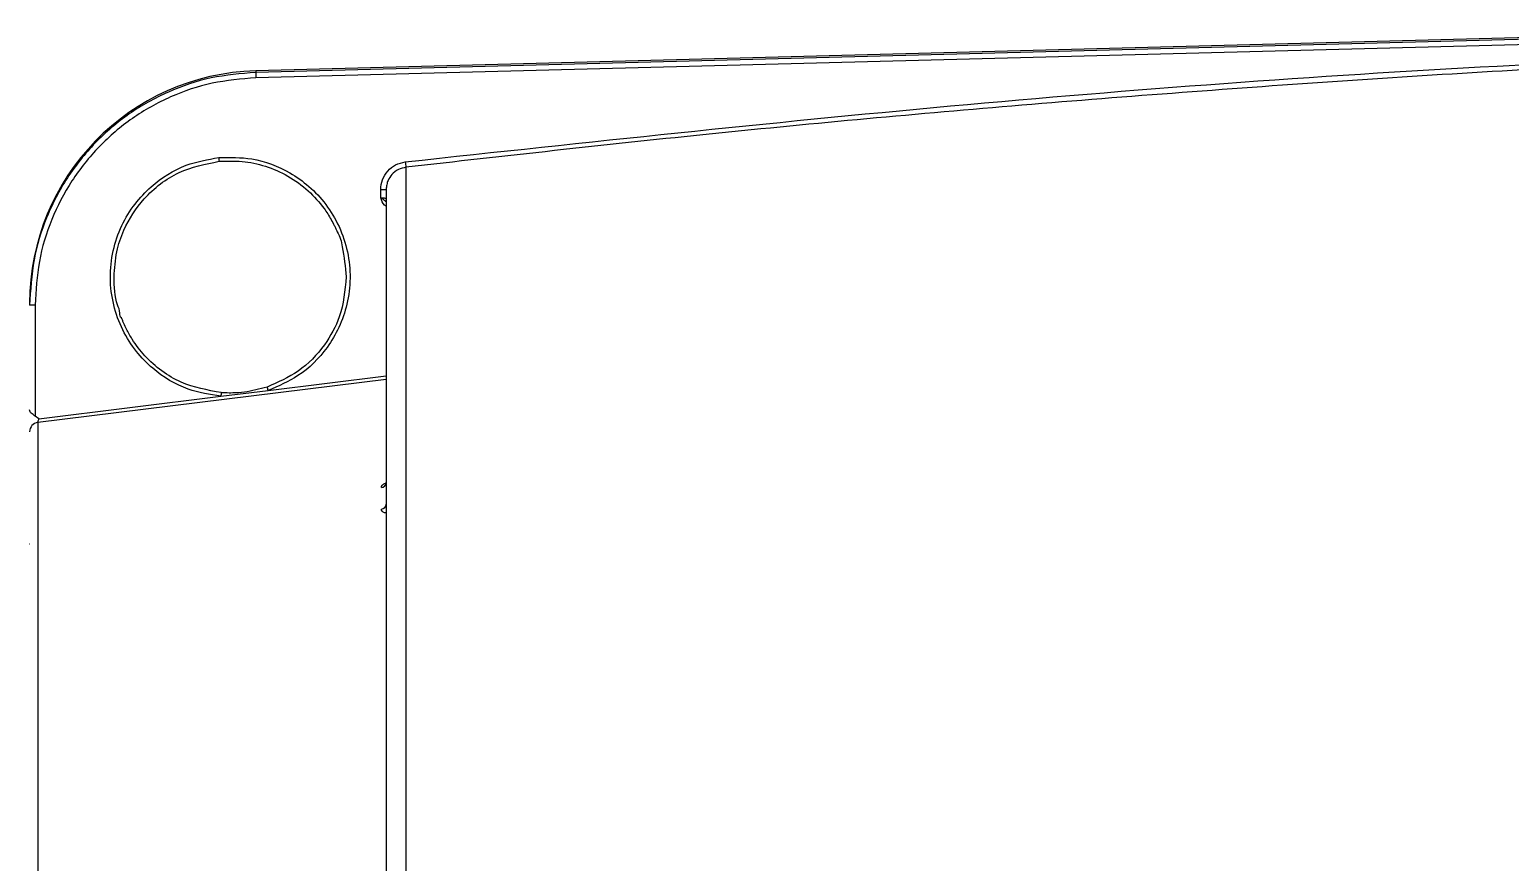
# Model space of a CAD drawing. Extents: x 7 to 113, y 1 to 87.
# Drawn here: x 10.07 to 14.056, y 37.947 to 40.189 of the extents above; entities that cross this region are included whole.
import ezdxf

# ---------------------------------------------------------------- set-up
doc = ezdxf.new("R2010")
doc.units = 0
doc.header["$MEASUREMENT"] = 0
doc.layers.add('OBJECT', color=7, linetype='CONTINUOUS')

msp = doc.modelspace()

# ---------------------------------------------------------------- linework, layer by layer
at = {"layer": 'OBJECT'}
for p, q in [((14.9214, 40.1888), (10.6788, 40.0777)), ((14.9214, 40.1844), (10.6788, 40.0735)), ((14.9218, 40.1698), (10.6791, 40.059)), ((10.6788, 40.0777), (10.6788, 40.0735)), ((11.0832, 39.8184), (11.0832, 37.8367)), ((11.0152, 39.7357), (11.0152, 39.7581)), ((10.0851, 39.4473), (10.0851, 39.1485)), ((11.0301, 39.2471), (10.0921, 39.1314)), ((10.7126, 39.2177), (11.0301, 39.2568)), ((10.0951, 39.1415), (10.585, 39.202)), ((10.585, 39.202), (10.7126, 39.2177)), ((10.0951, 39.1415), (10.0851, 39.1485)), ((10.0921, 39.1314), (10.0921, 37.819)), ((10.0709, 38.804), (10.0701, 38.8042))]:
    msp.add_line(p, q, dxfattribs=at)
at = {"layer": 'OBJECT', "flags": 128}
msp.add_lwpolyline([(10.5791, 39.8445), (10.5793, 39.8425), (10.5795, 39.8406), (10.5797, 39.8388), (10.5798, 39.8373), (10.58, 39.836), (10.58, 39.8351), (10.5801, 39.8345), (10.5801, 39.8343)], dxfattribs=at)
at = {"layer": 'OBJECT'}
for centre, radius, start, end in [((10.6951, 39.4529), 0.625, 91.5, 180), ((12.9169, 40.1206), 2.2387, 181.2052, 181.5786), ((18.5074, 40.7006), 7.4765, 186.66464, 186.77632), ((11.0189, 39.9011), 0.143, 268.5041, 274.5022), ((10.0814, 39.3042), 0.1432, 88.5068, 94.4995), ((10.3266, 39.0909), 0.4062, 18.1838, 19.5582), ((11.1157, 39.1629), 0.5321, 174.7428, 175.7917), ((10.0951, 39.1066), 0.0249, 96.8652, 179.901), ((11.0162, 38.9704), 0.0139, 272.9326, 356.6114), ((11.0164, 38.9122), 0.0137, 272.1345, 355.8328)]:
    msp.add_arc(centre, radius, start, end, dxfattribs=at)
for points, knots in [([(11.0814, 39.8329), (11.5704, 39.8857), (12.5483, 39.9915), (13.8705, 40.0899), (14.7036, 40.1223), (15.0451, 40.1355)], [0, 0, 0, 0, 0.371027, 0.742135, 1, 1, 1, 1]), ([(15.0451, 40.1241), (14.8424, 40.1163), (14.3529, 40.0973), (13.5756, 40.0504), (12.724, 39.986), (11.8924, 39.9095), (11.3495, 39.8484), (11.0832, 39.8184)], [0, 0, 0, 0, 0.1530855, 0.3697924, 0.5876377, 0.7977067, 1, 1, 1, 1]), ([(10.6788, 40.0735), (10.6384, 40.0702), (10.5577, 40.0635), (10.4421, 40.0242), (10.3363, 39.9651), (10.2441, 39.8865), (10.1684, 39.7918), (10.1131, 39.685), (10.077, 39.5686), (10.0725, 39.488), (10.0701, 39.4469)], [0, 0, 0, 0, 0.125536, 0.250752, 0.375675, 0.500324, 0.624651, 0.75007, 0.872262, 1, 1, 1, 1]), ([(10.6791, 40.059), (10.6396, 40.0557), (10.5609, 40.0492), (10.4482, 40.0108), (10.3449, 39.9531), (10.2547, 39.8762), (10.1809, 39.7837), (10.1265, 39.6786), (10.0916, 39.5652), (10.0873, 39.4865), (10.0851, 39.4473)], [0, 0, 0, 0, 0.125719, 0.250525, 0.375694, 0.500217, 0.625479, 0.750016, 0.875168, 1, 1, 1, 1]), ([(10.585, 39.202), (10.5553, 39.2067), (10.4889, 39.2174), (10.4114, 39.2646), (10.3549, 39.3226), (10.3183, 39.3803), (10.2938, 39.4476), (10.2848, 39.5205), (10.2925, 39.5936), (10.3157, 39.6613), (10.3512, 39.7196), (10.4067, 39.7787), (10.4833, 39.8273), (10.5495, 39.8392), (10.5791, 39.8445)], [0, 0, 0, 0, 0.094074, 0.210093, 0.27667, 0.34806, 0.423062, 0.50001, 0.576957, 0.651956, 0.723342, 0.789916, 0.905928, 1, 1, 1, 1]), ([(10.2976, 39.5232), (10.2991, 39.546), (10.3018, 39.5891), (10.3266, 39.6624), (10.3777, 39.7413), (10.4676, 39.8114), (10.5432, 39.8268), (10.5801, 39.8343)], [0, 0, 0, 0, 0.148554, 0.28166, 0.500747, 0.756294, 1, 1, 1, 1]), ([(10.5791, 39.8445), (10.6091, 39.8449), (10.6756, 39.846), (10.7591, 39.8137), (10.8241, 39.7677), (10.8697, 39.7189), (10.9056, 39.6591), (10.9281, 39.5912), (10.9352, 39.52), (10.9268, 39.4507), (10.905, 39.3876), (10.8644, 39.3191), (10.8012, 39.2556), (10.7401, 39.2295), (10.7126, 39.2177)], [0, 0, 0, 0, 0.095179, 0.211682, 0.27816, 0.349213, 0.423683, 0.499986, 0.576292, 0.650765, 0.721823, 0.788306, 0.904817, 1, 1, 1, 1]), ([(10.5801, 39.8343), (10.6008, 39.8351), (10.6429, 39.8367), (10.7061, 39.8229), (10.767, 39.7963), (10.8207, 39.7573), (10.8581, 39.7156), (10.8793, 39.6827), (10.8891, 39.6642), (10.8938, 39.6544), (10.896, 39.6494), (10.8971, 39.6469), (10.8977, 39.6456), (10.8979, 39.6449), (10.8981, 39.6446), (10.8981, 39.6445), (10.8982, 39.6444), (10.8982, 39.6443), (10.8982, 39.6443), (10.8982, 39.6443), (10.8982, 39.6443), (10.8982, 39.6443), (10.8982, 39.6443), (10.8982, 39.6443), (10.9067, 39.6323), (10.9149, 39.5913), (10.9196, 39.5503), (10.9226, 39.5232)], [0, 0, 0, 0, 0.119149, 0.242175, 0.369082, 0.49987, 0.622216, 0.689716, 0.725043, 0.743099, 0.752225, 0.756813, 0.759113, 0.760264, 0.76084, 0.761128, 0.761272, 0.761345, 0.76138, 0.761398, 0.761408, 0.761412, 0.761414, 0.761415, 0.761416, 0.842376, 1, 1, 1, 1]), ([(11.0152, 39.7581), (11.0161, 39.7672), (11.018, 39.7854), (11.033, 39.8091), (11.0546, 39.8268), (11.0725, 39.8308), (11.0814, 39.8329)], [0, 0, 0, 0, 0.250273, 0.50013, 0.750038, 1, 1, 1, 1]), ([(11.0832, 39.8184), (11.0762, 39.8168), (11.0619, 39.8136), (11.0451, 39.8001), (11.0355, 39.785), (11.0309, 39.771), (11.0304, 39.7628), (11.0301, 39.7585)], [0, 0, 0, 0, 0.243058, 0.499191, 0.717444, 0.850776, 1, 1, 1, 1]), ([(11.0301, 39.7585), (11.0301, 39.7499), (11.0301, 39.7325), (11.0301, 39.6743), (11.0301, 39.5914), (11.0301, 39.4811), (11.0301, 39.3446), (11.0301, 39.1835), (11.0301, 38.9997), (11.0301, 38.7958), (11.0301, 38.5756), (11.0301, 38.3423), (11.0301, 38.1002), (11.0301, 37.9312), (11.0301, 37.8473)], [0, 0, 0, 0, 0.0803207, 0.16194, 0.244772, 0.3293776, 0.4144874, 0.5, 0.5855181, 0.670628, 0.755228, 0.8380655, 0.919682, 1, 1, 1, 1]), ([(11.0301, 39.7329), (11.03, 39.7331), (11.0299, 39.7335), (11.0284, 39.7341), (11.0263, 39.7347), (11.0235, 39.7351), (11.02, 39.7355), (11.0171, 39.7356), (11.0152, 39.7357)], [0, 0, 0, 0, 0.162328, 0.299898, 0.500021, 0.632314, 0.759872, 1, 1, 1, 1]), ([(11.0152, 39.7357), (11.0174, 39.7347), (11.0235, 39.7319), (11.0278, 39.728), (11.0305, 39.7254)], [0, 0, 0, 0, 0.359078, 1, 1, 1, 1]), ([(11.0301, 39.7133), (11.0285, 39.7144), (11.0209, 39.7196), (11.0177, 39.7286), (11.0152, 39.7357)], [0, 0, 0, 0, 0.210292, 1, 1, 1, 1]), ([(10.5858, 39.2117), (10.5488, 39.2185), (10.472, 39.2326), (10.3925, 39.2932), (10.35, 39.3481), (10.3329, 39.3783), (10.325, 39.3951), (10.3212, 39.404), (10.3194, 39.4086), (10.3185, 39.4109), (10.3181, 39.412), (10.3178, 39.4126), (10.3177, 39.4129), (10.3177, 39.4131), (10.3177, 39.4131), (10.3176, 39.4132), (10.3176, 39.4132), (10.3176, 39.4132), (10.3176, 39.4132), (10.3176, 39.4132), (10.3176, 39.4132), (10.3176, 39.4132), (10.3129, 39.4152), (10.3147, 39.4303), (10.2985, 39.4626), (10.298, 39.4969), (10.2976, 39.5232)], [0, 0, 0, 0, 0.2399521, 0.4987942, 0.6200606, 0.6871573, 0.722318, 0.7403003, 0.7493916, 0.7539622, 0.7562539, 0.7574018, 0.7579756, 0.7582624, 0.7584065, 0.7584783, 0.7585143, 0.7585322, 0.7585411, 0.7585454, 0.7585479, 0.7585488, 0.7585504, 0.7865497, 0.8361839, 1, 1, 1, 1]), ([(10.9226, 39.5232), (10.919, 39.4868), (10.9124, 39.4216), (10.8642, 39.3344), (10.7982, 39.2656), (10.7384, 39.2395), (10.7094, 39.2269)], [0, 0, 0, 0, 0.28003, 0.500009, 0.757775, 1, 1, 1, 1]), ([(10.7094, 39.2269), (10.6892, 39.2214), (10.6589, 39.213), (10.6209, 39.2106), (10.6001, 39.2107), (10.5897, 39.2114), (10.5858, 39.2117)], [0, 0, 0, 0, 0.500944, 0.749949, 0.907607, 1, 1, 1, 1]), ([(10.0851, 39.1485), (10.0831, 39.1499), (10.0791, 39.1527), (10.0743, 39.1566), (10.0709, 39.161), (10.0704, 39.164), (10.0701, 39.1658)], [0, 0, 0, 0, 0.249586, 0.499415, 0.704783, 1, 1, 1, 1]), ([(10.0921, 39.1314), (10.0922, 39.1317), (10.0923, 39.1322), (10.093, 39.1346), (10.094, 39.1378), (10.0947, 39.1403), (10.0951, 39.1415)], [0, 0, 0, 0, 0.241266, 0.487209, 0.741146, 1, 1, 1, 1]), ([(11.017, 38.9565), (11.0174, 38.9584), (11.0183, 38.9621), (11.0238, 38.9669), (11.0289, 38.9688), (11.0307, 38.9695)], [0, 0, 0, 0, 0.393128, 0.785971, 1, 1, 1, 1]), ([(11.0301, 38.8873), (11.0285, 38.8876), (11.0237, 38.8887), (11.0184, 38.8926), (11.0174, 38.8965), (11.017, 38.8985)], [0, 0, 0, 0, 0.195051, 0.596529, 1, 1, 1, 1])]:
    msp.add_open_spline(points, degree=3, knots=knots, dxfattribs=at)

doc.saveas('drawing.dxf')
